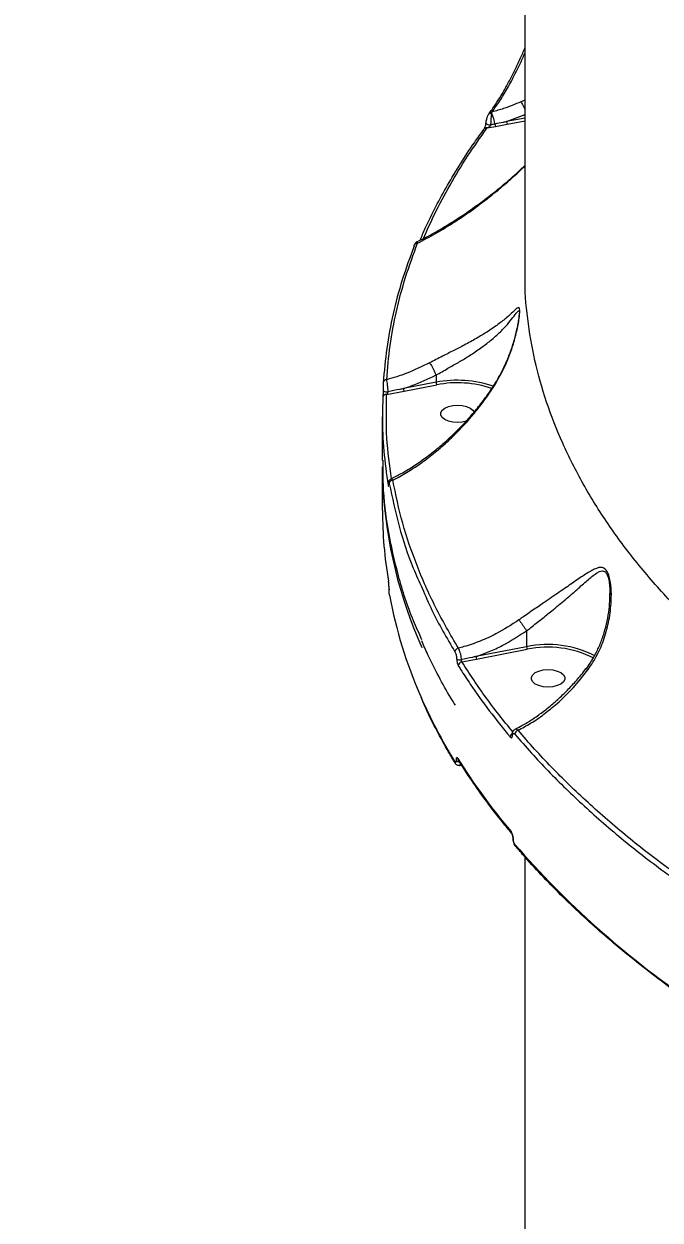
# Model space of a CAD drawing. Header units: millimetres. Extents: x -4781 to 5098, y -4410 to 4664.
# Drawn here: x -2095.6 to -1926.1, y 28 to 346.7 of the extents above; entities that cross this region are included whole.
import ezdxf

# ---------------------------------------------------------------- set-up
doc = ezdxf.new("R2010")
doc.units = ezdxf.units.MM
for name, color, linetype in [('DIKOM_ОБЪЕКТ', 7, 'Continuous'), ('DIKOM_РАЗМЕР_ЗОНА', 7, 'Continuous'), ('DIKOM_РАЗМЕР_ОБЪЕКТА', 7, 'Continuous')]:
    doc.layers.add(name, color=color, linetype=linetype)
doc.styles.add('style1', font='arial.ttf', dxfattribs={"width": 0.8})
doc.dimstyles.new('1-50', dxfattribs={"dimtxt": 300, "dimasz": 200, "dimexe": 100, "dimexo": 0, "dimgap": 100, "dimtad": 1, "dimtxsty": 'style1', "dimcen": 200, "dimclrd": 7, "dimclre": 7, "dimclrt": 7, "dimadec": 1, "dimazin": 2, "dimtfac": 1, "dimtmove": 0, "dimatfit": 2, "dimfxl": 0, "dimlwd": 25, "dimlwe": 18, "dimarcsym": 0})

# ---------------------------------------------------------------- blocks, each defined once
blk = doc.blocks.new('*D54')
at = {"layer": 'Defpoints', "color": 0, "transparency": 16777216}
for p in [(2534.93, 1098.4), (-3331.22, 763.4), (2534.93, -3200.56)]:
    blk.add_point(p, dxfattribs=at)
at = {"layer": 'DIKOM_РАЗМЕР_ОБЪЕКТА', "color": 7, "lineweight": 18, "transparency": 16777216}
for p, q in [((2534.93, 1098.4), (2534.93, -3300.56)), ((-3331.22, 763.4), (-3331.22, -3300.56))]:
    blk.add_line(p, q, dxfattribs=at)
at = {"layer": 'DIKOM_РАЗМЕР_ОБЪЕКТА', "color": 7, "lineweight": 25, "transparency": 16777216}
blk.add_line((-3131.22, -3200.56), (2334.93, -3200.56), dxfattribs=at)
at = {"layer": 'DIKOM_РАЗМЕР_ОБЪЕКТА', "color": 7, "transparency": 16777216}
for points in [[(-3131.22, -3167.23), (-3131.22, -3233.9), (-3331.22, -3200.56)], [(2334.93, -3167.23), (2334.93, -3233.9), (2534.93, -3200.56)]]:
    blk.add_solid(points, dxfattribs=at)
at = {"layer": 'DIKOM_РАЗМЕР_ОБЪЕКТА', "color": 7, "transparency": 16777216, "insert": (941.13, -2947.39), "char_height": 300, "attachment_point": 5, "style": 'style1'}
blk.add_mtext('5870', dxfattribs=at)
blk = doc.blocks.new('*D57')
at = {"layer": 'Defpoints', "color": 0, "transparency": 16777216}
for p in [(4034.06, 1180.11), (-4781.22, 856.14), (4034.06, -4310.06)]:
    blk.add_point(p, dxfattribs=at)
at = {"layer": 'DIKOM_РАЗМЕР_ЗОНА', "color": 7, "lineweight": 18, "transparency": 16777216}
for p, q in [((4034.06, 1180.11), (4034.06, -4410.06)), ((-4781.22, 856.14), (-4781.22, -4410.06))]:
    blk.add_line(p, q, dxfattribs=at)
at = {"layer": 'DIKOM_РАЗМЕР_ЗОНА', "color": 7, "lineweight": 25, "transparency": 16777216}
blk.add_line((-4581.22, -4310.06), (3834.06, -4310.06), dxfattribs=at)
at = {"layer": 'DIKOM_РАЗМЕР_ЗОНА', "color": 7, "transparency": 16777216}
for points in [[(-4581.22, -4276.72), (-4581.22, -4343.39), (-4781.22, -4310.06)], [(3834.06, -4276.72), (3834.06, -4343.39), (4034.06, -4310.06)]]:
    blk.add_solid(points, dxfattribs=at)
at = {"layer": 'DIKOM_РАЗМЕР_ЗОНА', "color": 7, "transparency": 16777216, "insert": (-1490.8, -4056.88), "char_height": 300, "attachment_point": 5, "style": 'style1'}
blk.add_mtext('8820', dxfattribs=at)

msp = doc.modelspace()

# ---------------------------------------------------------------- linework, layer by layer
at = {"layer": 'DIKOM_ОБЪЕКТ', "color": 7, "linetype": 'Continuous', "lineweight": 15}
for p, q in [((-1962.081, 280.339), (-1962.081, 578.381)), ((-1962.081, 326.388), (-1963.214, 325.909)), ((-1970.945, 322.788), (-1970.859, 323.212)), ((-1967.015, 320.632), (-1962.081, 322.502)), ((-1972.508, 320.211), (-1972.508, 320.203)), ((-1972.194, 318.946), (-1969.938, 319.373)), ((-1969.938, 319.373), (-1966.839, 319.962)), ((-1962.081, 321.585), (-1967.015, 320.632)), ((-1966.839, 319.962), (-1962.081, 320.882)), ((-1985.788, 253.157), (-1985.789, 253.161)), ((-1985.788, 253.157), (-1985.788, 251.205)), ((-1998.964, 247.972), (-1994.342, 248.847)), ((-1985.788, 251.205), (-1994.518, 249.517)), ((-1994.342, 248.847), (-1985.613, 250.535)), ((-2000.081, 230.374), (-2000.081, 242.014)), ((-2000.081, 217.087), (-2000.081, 228.659)), ((-1998.323, 195.963), (-1998.323, 196.052)), ((-1998.323, 196.052), (-1998.319, 196.005)), ((-1998.323, 195.963), (-1998.319, 195.916)), ((-1998.319, 195.916), (-1998.319, 196.005)), ((-1939.504, 194.98), (-1939.508, 194.544)), ((-1961.666, 185.027), (-1961.666, 180.743)), ((-1961.666, 180.743), (-1975.172, 178.131)), ((-1974.996, 177.462), (-1961.49, 180.073)), ((-1978.917, 176.721), (-1974.996, 177.462)), ((-1980.476, 150.483), (-1980.476, 150.436)), ((-1979.915, 150.658), (-1979.913, 150.656)), ((-1978.894, 149.091), (-1979.561, 149.035)), ((-1965.274, 129.618), (-1965.274, 129.687)), ((-1965.191, 129.412), (-1965.191, 129.481)), ((-1962.081, -137.394), (-1962.081, 124.714))]:
    msp.add_line(p, q, dxfattribs=at)
at = {"layer": 'DIKOM_ОБЪЕКТ', "color": 7, "linetype": 'Continuous', "lineweight": 15, "flags": 128}
for points in [[(-1971.572, 322.941), (-1971.567, 322.947), (-1971.518, 323.004)], [(-1972.508, 320.203), (-1972.487, 320.118), (-1972.389, 320.015), (-1972.22, 319.922), (-1971.994, 319.848), (-1971.728, 319.797), (-1971.446, 319.775), (-1971.168, 319.783)], [(-1991.634, 287.479), (-1991.619, 287.636), (-1991.591, 287.732)], [(-1999.924, 249.054), (-1999.901, 248.963), (-1999.82, 248.876), (-1999.687, 248.799), (-1999.509, 248.736), (-1999.297, 248.69), (-1999.062, 248.666), (-1998.82, 248.664), (-1998.583, 248.684)], [(-1977.742, 240.823), (-1978.813, 240.578), (-1980.081, 240.485), (-1981.349, 240.578), (-1982.514, 240.853), (-1983.482, 241.285), (-1984.174, 241.84), (-1984.535, 242.472), (-1984.535, 243.132), (-1984.174, 243.765), (-1983.482, 244.32), (-1982.514, 244.752), (-1981.349, 245.026), (-1980.081, 245.12)], [(-1980.081, 245.12), (-1978.813, 245.026), (-1977.648, 244.752), (-1976.68, 244.32), (-1975.988, 243.765), (-1975.65, 243.206)], [(-2000.081, 228.659), (-2000.081, 228.401), (-2000.011, 224.702)], [(-1955.958, 174.659), (-1954.69, 174.565), (-1953.525, 174.291), (-1952.557, 173.859), (-1951.865, 173.304), (-1951.504, 172.671), (-1951.504, 172.011), (-1951.865, 171.378), (-1952.557, 170.823), (-1953.525, 170.391), (-1954.69, 170.117), (-1955.958, 170.023), (-1957.226, 170.117), (-1958.391, 170.391), (-1959.359, 170.823), (-1960.051, 171.378), (-1960.412, 172.011), (-1960.412, 172.671), (-1960.051, 173.304), (-1959.359, 173.859), (-1958.391, 174.291), (-1957.226, 174.565), (-1955.958, 174.659)]]:
    msp.add_lwpolyline(points, dxfattribs=at)
at = {"layer": 'DIKOM_ОБЪЕКТ', "color": 7, "linetype": 'Continuous', "lineweight": 15}
for centre, radius, start, end in [((-1971.223, 322.086), 0.755, 68.40427, 143.65746), ((-1970.977, 322.438), 0.782, 81.35253, 133.70258), ((-1978.17, 319.104), 8.11, 6.2997, 27.01804), ((-1972.392, 318.187), 0.784, 75.4275, 139.78776), ((-1968.797, 320.022), 1.313, 181.22019, 209.61003), ((-1965.703, 320.618), 1.312, 179.38562, 210.00714), ((-1990.807, 287.391), 0.854, 85.25693, 156.50107), ((-1998.973, 250.978), 0.906, 88.62938, 175.87976), ((-1980.132, 221.853), 29.892, 71.26467, 100.90826), ((-1993.206, 249.503), 1.312, 179.38562, 210.00714), ((-1984.479, 251.19), 1.309, 179.35936, 210.0334), ((-1980.086, 222.673), 28.404, 71.17122, 101.22075), ((-1999.043, 247.052), 0.924, 85.07852, 175.35009), ((-1880.882, 229.603), 119.238, 183.08005, 204.301), ((-1997.795, 223.804), 0.797, 148.77769, 179.36722), ((-1997.298, 224.137), 0.978, 92.81727, 175.35637), ((-1887.648, 217.124), 112.433, 180.01881, 189.66685), ((-1877.047, 217.112), 123.256, 190.57634, 203.73268), ((-1979.662, 179.298), 1.102, 100.57819, 175.43829), ((-1955.955, 154.021), 27.326, 62.91768, 102.06304), ((-1960.352, 180.73), 1.313, 179.44655, 210.00441), ((-1955.982, 153.926), 26.721, 63.17498, 101.89499), ((-1979.441, 178.891), 1.607, 236.98937, 285.0708), ((-1978.761, 175.621), 1.112, 98.07495, 175.37623), ((-1973.86, 178.118), 1.311, 179.40589, 210.0069), ((-1858.519, 224.972), 143.381, 203.62785, 211.49389), ((-1964.901, 156.631), 1.158, 118.74063, 175.77704), ((-1965.079, 157.346), 0.435, 176.92408, 215.35978), ((-1963.652, 157.385), 1.168, 104.98334, 175.85474), ((-1980.084, 150.062), 0.695, 179.45787, 211.22882), ((-1979.654, 151.235), 1.114, 222.44008, 274.41428), ((-1979.645, 151.202), 1.13, 222.64859, 275.40527), ((-1833.304, 242.849), 173.078, 212.03928, 220.03669), ((-1979.324, 151.025), 0.696, 179.48979, 211.6116), ((-1965.19, 131.484), 0.629, 177.46252, 221.47864), ((-1964.963, 129.693), 0.311, 180.96553, 222.81968), ((-1964.96, 129.625), 0.315, 181.81441, 222.62078), ((-1779.629, 288.949), 245.27, 220.98453, 235.54502), ((-1964.109, 128.074), 0.672, 178.9102, 219.65886)]:
    msp.add_arc(centre, radius, start, end, dxfattribs=at)
for points, knots in [([(-1971.532, 323.015), (-1971.243, 323.4), (-1970.484, 324.413), (-1969.218, 326.345), (-1967.75, 328.771), (-1966.272, 331.441), (-1964.803, 334.323), (-1963.398, 337.285), (-1962.505, 339.366), (-1962.081, 340.354)], [0, 0, 0, 0, 0.09335423, 0.24587268, 0.39950534, 0.55367236, 0.70773436, 0.86117759, 1, 1, 1, 1]), ([(-1970.859, 323.212), (-1970.186, 324.158), (-1968.838, 326.053), (-1966.765, 329.504), (-1964.7, 333.376), (-1963.124, 336.589), (-1962.276, 338.59), (-1962.081, 339.051)], [0, 0, 0, 0, 0.2323773, 0.4654826, 0.6978657, 0.9303599, 1, 1, 1, 1]), ([(-1963.214, 325.909), (-1964.733, 325.277), (-1967.255, 324.228), (-1969.834, 323.501), (-1970.859, 323.212)], [0, 0, 0, 0, 0.6025786, 1, 1, 1, 1]), ([(-1963.214, 325.909), (-1963.2, 325.89), (-1963.117, 325.782), (-1962.918, 325.483), (-1962.597, 324.906), (-1962.289, 324.279), (-1962.133, 323.896), (-1962.081, 323.77)], [0, 0, 0, 0, 0.046894, 0.2628872, 0.5588861, 0.8548005, 1, 1, 1, 1]), ([(-1972.375, 321.048), (-1972.336, 321.214), (-1972.234, 321.647), (-1972.039, 322.148), (-1971.877, 322.434), (-1971.824, 322.528)], [0, 0, 0, 0, 0.29474824, 0.76895669, 1, 1, 1, 1]), ([(-1971.817, 322.514), (-1971.743, 322.659), (-1971.647, 322.849), (-1971.527, 322.999), (-1971.499, 323.034)], [0, 0, 0, 0, 0.76697501, 1, 1, 1, 1]), ([(-1971.168, 319.783), (-1971.167, 319.952), (-1971.166, 320.361), (-1971.132, 321.114), (-1971.062, 322.015), (-1970.986, 322.517), (-1970.945, 322.788)], [0, 0, 0, 0, 0.1616142, 0.3912957, 0.6723591, 1, 1, 1, 1]), ([(-1990.051, 289.058), (-1989.6, 290.123), (-1988.327, 293.13), (-1985.893, 298.034), (-1982.785, 303.761), (-1979.352, 309.424), (-1976.093, 314.397), (-1973.851, 317.458), (-1972.963, 318.671)], [0, 0, 0, 0, 0.10557769, 0.29842062, 0.49073216, 0.68234133, 0.87410495, 1, 1, 1, 1]), ([(-1989.147, 289.504), (-1988.181, 291.697), (-1986.072, 296.48), (-1982.135, 303.78), (-1977.522, 311.418), (-1973.97, 316.436), (-1972.194, 318.946)], [0, 0, 0, 0, 0.2194593, 0.478687, 0.7393446, 1, 1, 1, 1]), ([(-1972.995, 318.691), (-1972.988, 318.7), (-1972.958, 318.737), (-1972.839, 318.947), (-1972.701, 319.279), (-1972.588, 319.665), (-1972.532, 319.961), (-1972.51, 320.138), (-1972.509, 320.198), (-1972.509, 320.203)], [0, 0, 0, 0, 0.0733221, 0.2839677, 0.5543573, 0.7486828, 0.887285, 0.9914361, 1, 1, 1, 1]), ([(-1972.499, 320.21), (-1972.485, 320.426), (-1972.468, 320.709), (-1972.393, 320.982), (-1972.375, 321.048)], [0, 0, 0, 0, 0.7601434, 1, 1, 1, 1]), ([(-1972.194, 318.946), (-1972.062, 319.011), (-1971.819, 319.131), (-1971.511, 319.349), (-1971.313, 319.536), (-1971.221, 319.662), (-1971.184, 319.732), (-1971.173, 319.767), (-1971.168, 319.783)], [0, 0, 0, 0, 0.3534399, 0.6499737, 0.841991, 0.9247495, 0.9643697, 1, 1, 1, 1]), ([(-1970.109, 319.994), (-1970.422, 319.931), (-1970.775, 319.861), (-1971.128, 319.791), (-1971.168, 319.783)], [0, 0, 0, 0, 0.8862607, 1, 1, 1, 1]), ([(-1967.015, 320.632), (-1967.327, 320.565), (-1968.357, 320.347), (-1969.39, 320.139), (-1970.109, 319.994)], [0, 0, 0, 0, 0.303004, 1, 1, 1, 1]), ([(-1990.804, 288.687), (-1990.203, 288.979), (-1988.176, 289.962), (-1984.711, 291.919), (-1980.398, 294.555), (-1976.048, 297.494), (-1971.858, 300.568), (-1967.802, 303.824), (-1964.583, 306.587), (-1962.692, 308.416), (-1962.081, 309.007)], [0, 0, 0, 0, 0.06082438, 0.20482709, 0.35160338, 0.5011164, 0.65320084, 0.78858232, 0.93172527, 1, 1, 1, 1]), ([(-1990.737, 288.243), (-1989.078, 289.119), (-1985.759, 290.872), (-1980.796, 293.932), (-1975.857, 297.296), (-1970.324, 301.5), (-1965.714, 305.376), (-1962.824, 308.175), (-1962.081, 308.894)], [0, 0, 0, 0, 0.1683478, 0.3367005, 0.507568, 0.6784264, 0.9172959, 1, 1, 1, 1]), ([(-1991.634, 287.479), (-1992.745, 284.483), (-1994.966, 278.491), (-1997.352, 269.4), (-1999.1, 260.249), (-1999.617, 254.111), (-1999.876, 251.043)], [0, 0, 0, 0, 0.2491001, 0.4981996, 0.7491011, 1, 1, 1, 1]), ([(-1998.951, 251.883), (-1998.696, 254.923), (-1998.186, 261.004), (-1996.457, 270.114), (-1994.08, 279.208), (-1991.851, 285.231), (-1990.737, 288.243)], [0, 0, 0, 0, 0.2491012, 0.4982006, 0.7490975, 1, 1, 1, 1]), ([(-1991.579, 287.728), (-1991.555, 287.8), (-1991.48, 288.022), (-1991.327, 288.273), (-1991.101, 288.574), (-1990.886, 288.678), (-1990.812, 288.713)], [0, 0, 0, 0, 0.1818351, 0.5643549, 0.8512642, 1, 1, 1, 1]), ([(-1990.737, 288.243), (-1990.747, 288.327), (-1990.78, 288.602), (-1990.811, 288.798), (-1990.821, 288.72), (-1990.821, 288.716)], [0, 0, 0, 0, 0.2973656, 0.9657474, 1, 1, 1, 1]), ([(-1641.636, 84.127), (-1648.659, 84.784), (-1662.727, 86.099), (-1683.534, 88.858), (-1704.064, 92.172), (-1724.201, 96.084), (-1743.856, 100.561), (-1762.964, 105.598), (-1781.479, 111.198), (-1799.385, 117.339), (-1816.629, 124), (-1833.135, 131.146), (-1848.822, 138.748), (-1863.64, 146.786), (-1877.544, 155.258), (-1890.53, 164.139), (-1902.562, 173.399), (-1913.587, 182.993), (-1923.552, 192.878), (-1932.421, 203.032), (-1940.156, 213.445), (-1946.764, 224.093), (-1952.235, 234.938), (-1956.533, 245.929), (-1959.682, 257.018), (-1961.501, 268.178), (-1962.241, 275.98), (-1962.035, 280.055), (-1962.018, 280.39)], [0, 0, 0, 0, 0.0397188, 0.0795629, 0.1194709, 0.1593792, 0.1992233, 0.2389422, 0.2786624, 0.3185074, 0.3584166, 0.3983257, 0.4381713, 0.4778916, 0.5176401, 0.5575131, 0.5974499, 0.6373872, 0.6772603, 0.7170089, 0.7568217, 0.796759, 0.8367603, 0.8767619, 0.9167, 0.956513, 0.9964242, 1, 1, 1, 1]), ([(-1969.92, 250.865), (-1968.98, 252.544), (-1967.078, 255.942), (-1965.327, 260.821), (-1964.337, 264.546), (-1963.845, 266.993), (-1963.586, 268.689), (-1963.467, 270.07), (-1963.525, 270.944), (-1963.776, 271.166), (-1964.323, 270.891), (-1965.3, 269.957), (-1966.965, 268.435), (-1969.218, 266.629), (-1971.949, 264.753), (-1975.003, 262.908), (-1977.999, 261.263), (-1981.082, 259.669), (-1984.226, 258.095), (-1986.4, 256.977), (-1987.549, 256.386)], [0, 0, 0, 0, 0.0863509, 0.17467554, 0.23361913, 0.26351505, 0.29411662, 0.32120185, 0.3485623, 0.38266701, 0.41542511, 0.48442899, 0.55501319, 0.63336441, 0.7133049, 0.77607337, 0.84040695, 0.89053579, 0.94212956, 1, 1, 1, 1]), ([(-1985.789, 253.161), (-1985.789, 253.161), (-1984.713, 253.699), (-1982.716, 254.893), (-1979.824, 256.51), (-1976.99, 258.229), (-1974.222, 260.067), (-1971.413, 262.169), (-1968.884, 264.394), (-1966.814, 266.553), (-1965.269, 268.508), (-1964.361, 269.747), (-1963.852, 270.287), (-1963.618, 270.308), (-1963.594, 269.81), (-1963.584, 269.62)], [0, 0, 0, 0, 0.0000248, 0.0837965, 0.1591962, 0.234675, 0.3306579, 0.4267655, 0.5470381, 0.6674048, 0.7721272, 0.8765541, 0.9237878, 0.971007, 1, 1, 1, 1]), ([(-1970.053, 250.943), (-1969.635, 251.619), (-1968.641, 253.228), (-1967.314, 255.958), (-1966.078, 258.978), (-1965.134, 261.818), (-1964.483, 264.213), (-1964.068, 266.072), (-1963.811, 267.479), (-1963.663, 268.52), (-1963.592, 269.199), (-1963.581, 269.572), (-1963.581, 269.618), (-1963.581, 269.621)], [0, 0, 0, 0, 0.1119249, 0.2660737, 0.427457, 0.5737462, 0.6914193, 0.7848182, 0.8545104, 0.912037, 0.9596403, 0.9978661, 1, 1, 1, 1]), ([(-1987.549, 256.386), (-1989.56, 255.4), (-1993.286, 253.572), (-1997.165, 252.415), (-1998.951, 251.883)], [0, 0, 0, 0, 0.53949785, 1, 1, 1, 1]), ([(-1987.549, 256.386), (-1987.535, 256.368), (-1987.443, 256.253), (-1987.226, 255.938), (-1986.861, 255.335), (-1986.463, 254.602), (-1986.081, 253.833), (-1985.886, 253.385), (-1985.789, 253.161)], [0, 0, 0, 0, 0.0318878, 0.2096738, 0.407251, 0.6048099, 0.8024571, 1, 1, 1, 1]), ([(-1998.583, 248.684), (-1998.598, 248.966), (-1998.629, 249.549), (-1998.721, 250.478), (-1998.833, 251.325), (-1998.912, 251.697), (-1998.951, 251.883)], [0, 0, 0, 0, 0.2379788, 0.4906232, 0.7463033, 1, 1, 1, 1]), ([(-1994.518, 249.517), (-1993.754, 249.774), (-1990.789, 250.77), (-1987.919, 252.14), (-1985.788, 253.157)], [0, 0, 0, 0, 0.2578029, 1, 1, 1, 1]), ([(-1999.924, 249.054), (-1999.925, 248.886), (-1999.927, 248.537), (-1999.937, 247.981), (-1999.95, 247.472), (-1999.959, 247.242), (-1999.964, 247.127)], [0, 0, 0, 0, 0.23384081, 0.48252502, 0.74132066, 1, 1, 1, 1]), ([(-1999.876, 251.043), (-1999.882, 250.924), (-1999.894, 250.686), (-1999.909, 250.16), (-1999.92, 249.587), (-1999.922, 249.227), (-1999.924, 249.054)], [0, 0, 0, 0, 0.2584136, 0.5168439, 0.7677923, 1, 1, 1, 1]), ([(-1998.964, 247.972), (-1998.919, 248.018), (-1998.831, 248.108), (-1998.712, 248.293), (-1998.631, 248.475), (-1998.593, 248.609), (-1998.586, 248.667), (-1998.583, 248.684)], [0, 0, 0, 0, 0.29143471, 0.5673442, 0.80345563, 0.94395509, 1, 1, 1, 1]), ([(-1994.518, 249.517), (-1994.83, 249.45), (-1996.183, 249.161), (-1997.54, 248.891), (-1998.583, 248.684)], [0, 0, 0, 0, 0.2307454, 1, 1, 1, 1]), ([(-1997.829, 225.448), (-1996.911, 225.917), (-1994.905, 226.942), (-1991.828, 228.832), (-1988.614, 231.046), (-1985.45, 233.505), (-1982.383, 236.17), (-1979.454, 239.01), (-1976.702, 241.979), (-1974.156, 245.053), (-1971.924, 248.03), (-1970.635, 250.036), (-1970.052, 250.943)], [0, 0, 0, 0, 0.0894472, 0.1955063, 0.3020052, 0.4088153, 0.5157492, 0.6204308, 0.7230306, 0.8229886, 0.9200318, 1, 1, 1, 1]), ([(-1997.346, 225.114), (-1996.873, 225.361), (-1995.186, 226.244), (-1992.3, 227.969), (-1988.694, 230.448), (-1985.131, 233.258), (-1980.893, 237.058), (-1977.037, 241.139), (-1973.631, 245.392), (-1971.537, 248.314), (-1970.354, 250.179), (-1969.92, 250.865)], [0, 0, 0, 0, 0.0465638, 0.166035, 0.2855026, 0.4082698, 0.531016, 0.732779, 0.8363437, 0.939886, 1, 1, 1, 1]), ([(-1969.92, 250.865), (-1969.934, 250.873), (-1970.015, 250.923), (-1970.027, 250.928), (-1970.036, 250.932)], [0, 0, 0, 0, 0.1727577, 1, 1, 1, 1]), ([(-1999.964, 247.127), (-1999.979, 246.784), (-2000.052, 245.068), (-2000.131, 240.322), (-1999.865, 232.886), (-1999.017, 226.839), (-1998.592, 223.813)], [0, 0, 0, 0, 0.044138, 0.2207144, 0.6100128, 1, 1, 1, 1]), ([(-1997.686, 225.524), (-1998.177, 229.12), (-1999.199, 236.593), (-1999.044, 244.085), (-1998.964, 247.972)], [0, 0, 0, 0, 0.4811612, 1, 1, 1, 1]), ([(-1989.563, 182.629), (-1990.337, 184.306), (-1992.927, 189.916), (-1995.99, 199.623), (-1998.674, 211.705), (-1999.978, 222.009), (-1999.904, 228.268), (-1999.878, 230.464)], [0, 0, 0, 0, 0.1071708, 0.3585926, 0.6108079, 0.8634246, 1, 1, 1, 1]), ([(-1998.592, 223.813), (-1998.579, 223.744), (-1998.55, 223.584), (-1998.508, 223.484), (-1998.471, 223.526), (-1998.443, 223.693), (-1998.436, 223.91), (-1998.433, 224.019)], [0, 0, 0, 0, 0.182533, 0.4237641, 0.6274305, 0.8133861, 1, 1, 1, 1]), ([(-1998.451, 223.809), (-1998.45, 223.813), (-1998.448, 223.824), (-1998.441, 223.921), (-1998.436, 224.044), (-1998.436, 224.15), (-1998.436, 224.173)], [0, 0, 0, 0, 0.2067671, 0.506319, 0.8915975, 1, 1, 1, 1]), ([(-1998.436, 224.079), (-1998.436, 224.083), (-1998.436, 224.261), (-1998.42, 224.485), (-1998.382, 224.753), (-1998.276, 225.031), (-1998.103, 225.261), (-1997.938, 225.414), (-1997.827, 225.448), (-1997.824, 225.449)], [0, 0, 0, 0, 0.0072289, 0.3099219, 0.5382604, 0.6698579, 0.8211841, 0.9951072, 1, 1, 1, 1]), ([(-1998.433, 224.019), (-1998.429, 224.124), (-1998.422, 224.334), (-1998.396, 224.496), (-1998.36, 224.532), (-1998.317, 224.434), (-1998.287, 224.282), (-1998.273, 224.216)], [0, 0, 0, 0, 0.1889694, 0.3774513, 0.5792239, 0.8165025, 1, 1, 1, 1]), ([(-1998.273, 224.216), (-1997.467, 220.442), (-1995.855, 212.895), (-1992.821, 203.594), (-1990.313, 198.119), (-1989.498, 196.339)], [0, 0, 0, 0, 0.40293685, 0.8058732, 1, 1, 1, 1]), ([(-1997.346, 225.114), (-1997.41, 225.202), (-1997.557, 225.406), (-1997.723, 225.512), (-1997.8, 225.444), (-1997.818, 225.429)], [0, 0, 0, 0, 0.3685553, 0.8539105, 1, 1, 1, 1]), ([(-1979.864, 180.382), (-1981.963, 184.012), (-1986.161, 191.274), (-1991.036, 202.408), (-1994.938, 213.685), (-1996.544, 221.304), (-1997.346, 225.114)], [0, 0, 0, 0, 0.2485967, 0.4971946, 0.7485962, 1, 1, 1, 1]), ([(-1945.294, 174.667), (-1944.434, 175.963), (-1942.691, 178.59), (-1940.884, 183.073), (-1939.626, 187.874), (-1939.075, 192.447), (-1939.087, 195.943), (-1939.356, 198.273), (-1939.752, 199.966), (-1940.466, 201.392), (-1941.419, 201.922), (-1942.396, 201.872), (-1943.821, 201.405), (-1945.942, 200.133), (-1948.977, 198.059), (-1952.457, 195.637), (-1955.977, 193.227), (-1959.395, 190.903), (-1961.873, 189.207), (-1963.318, 188.189), (-1963.711, 187.912)], [0, 0, 0, 0, 0.070405, 0.1427024, 0.2195573, 0.2979681, 0.3555964, 0.384868, 0.4149644, 0.4491236, 0.4886805, 0.517263, 0.5465214, 0.6240215, 0.7036998, 0.7828136, 0.8640052, 0.92047, 0.978412, 1, 1, 1, 1]), ([(-1961.667, 185.033), (-1961.667, 185.033), (-1961.286, 185.287), (-1959.999, 186.396), (-1957.685, 188.126), (-1954.578, 190.625), (-1951.359, 193.293), (-1948.215, 196.011), (-1945.481, 198.506), (-1943.572, 200.061), (-1942.28, 200.803), (-1941.5, 201.008), (-1940.924, 200.836), (-1940.435, 200.351), (-1940.166, 199.841), (-1939.857, 198.907), (-1939.632, 197.756), (-1939.472, 196.292), (-1939.495, 195.342), (-1939.504, 194.98)], [0, 0, 0, 0, 0.000041, 0.0327559, 0.1209381, 0.2092363, 0.3339596, 0.4588426, 0.5798246, 0.7004831, 0.7429814, 0.7853231, 0.8276215, 0.8405604, 0.8786372, 0.8876884, 0.9304876, 0.9735768, 1, 1, 1, 1]), ([(-1998.319, 196.005), (-1998.319, 196.067), (-1998.32, 196.281), (-1998.335, 196.705), (-1998.37, 197.252), (-1998.421, 197.816), (-1998.462, 198.093), (-1998.485, 198.245)], [0, 0, 0, 0, 0.0797728, 0.2757052, 0.4707814, 0.7106086, 1, 1, 1, 1]), ([(-1998.209, 194.489), (-1998.225, 194.59), (-1998.253, 194.769), (-1998.286, 195.131), (-1998.308, 195.473), (-1998.317, 195.739), (-1998.318, 195.875), (-1998.319, 195.916)], [0, 0, 0, 0, 0.30253642, 0.53459944, 0.72544262, 0.91698788, 1, 1, 1, 1]), ([(-1989.498, 196.339), (-1988.664, 194.375), (-1986.235, 188.66), (-1982.93, 183.061), (-1980.76, 179.386)], [0, 0, 0, 0, 0.3436616, 1, 1, 1, 1]), ([(-1945.853, 174.898), (-1945.487, 175.382), (-1944.543, 176.629), (-1943.272, 178.852), (-1942.004, 181.551), (-1940.976, 184.476), (-1940.168, 187.575), (-1939.67, 190.627), (-1939.46, 193.122), (-1939.469, 194.504), (-1939.472, 194.98)], [0, 0, 0, 0, 0.0834921, 0.2151853, 0.3533976, 0.4968813, 0.6455613, 0.7987744, 0.9307742, 1, 1, 1, 1]), ([(-1963.711, 187.912), (-1965.72, 186.599), (-1969.027, 184.436), (-1974.016, 182.207), (-1977.396, 181.03), (-1979.362, 180.513), (-1979.864, 180.382)], [0, 0, 0, 0, 0.3957843, 0.6516312, 0.9109963, 1, 1, 1, 1]), ([(-1975.172, 178.131), (-1973.992, 178.557), (-1971.624, 179.411), (-1967.018, 181.546), (-1963.8, 183.639), (-1961.666, 185.027)], [0, 0, 0, 0, 0.25041235, 0.50287415, 1, 1, 1, 1]), ([(-1963.711, 187.912), (-1963.695, 187.89), (-1963.625, 187.793), (-1963.427, 187.519), (-1963.064, 187.009), (-1962.58, 186.329), (-1962.085, 185.628), (-1961.807, 185.231), (-1961.667, 185.033)], [0, 0, 0, 0, 0.0352085, 0.1540644, 0.3655944, 0.5770173, 0.7885666, 1, 1, 1, 1]), ([(-1961.666, 185.027), (-1961.666, 185.028), (-1961.666, 185.031), (-1961.667, 185.032), (-1961.667, 185.033)], [0, 0, 0, 0, 0.6657644, 1, 1, 1, 1]), ([(-1980.653, 165.16), (-1981.071, 165.83), (-1982.666, 168.384), (-1985.119, 172.876), (-1987.706, 177.929), (-1989.087, 181.096), (-1989.624, 182.327)], [0, 0, 0, 0, 0.1187604, 0.4526824, 0.7872646, 1, 1, 1, 1]), ([(-1980.76, 179.386), (-1980.71, 179.288), (-1980.608, 179.093), (-1980.473, 178.648), (-1980.371, 178.151), (-1980.328, 177.772), (-1980.318, 177.579), (-1980.316, 177.543)], [0, 0, 0, 0, 0.2364164, 0.4725392, 0.7092281, 0.9458941, 1, 1, 1, 1]), ([(-1979.023, 177.339), (-1979.028, 177.399), (-1979.053, 177.718), (-1979.144, 178.344), (-1979.34, 179.165), (-1979.591, 179.899), (-1979.773, 180.221), (-1979.864, 180.382)], [0, 0, 0, 0, 0.0542384, 0.2911504, 0.5276037, 0.763714, 1, 1, 1, 1]), ([(-1980.316, 177.543), (-1980.315, 177.508), (-1980.305, 177.317), (-1980.262, 176.94), (-1980.16, 176.446), (-1980.024, 176.002), (-1979.92, 175.808), (-1979.869, 175.71)], [0, 0, 0, 0, 0.0536292, 0.2897513, 0.5263424, 0.7631314, 1, 1, 1, 1]), ([(-1979.869, 175.71), (-1979.663, 175.384), (-1978.637, 173.75), (-1975.997, 169.736), (-1971.716, 163.704), (-1967.943, 159.047), (-1966.056, 156.717)], [0, 0, 0, 0, 0.0507714, 0.2538482, 0.6266997, 1, 1, 1, 1]), ([(-1975.172, 178.131), (-1975.484, 178.065), (-1976.766, 177.79), (-1978.051, 177.534), (-1979.023, 177.339)], [0, 0, 0, 0, 0.2435426, 1, 1, 1, 1]), ([(-1978.917, 176.721), (-1978.93, 176.754), (-1978.955, 176.821), (-1978.988, 176.971), (-1979.012, 177.137), (-1979.021, 177.263), (-1979.023, 177.327), (-1979.023, 177.339)], [0, 0, 0, 0, 0.2371503, 0.4743958, 0.7111062, 0.9464526, 1, 1, 1, 1]), ([(-1965.353, 158.049), (-1967.787, 161.07), (-1972.736, 167.212), (-1976.835, 173.518), (-1978.917, 176.721)], [0, 0, 0, 0, 0.4919482, 1, 1, 1, 1]), ([(-1964.747, 158.811), (-1964.145, 159.112), (-1962.616, 159.875), (-1960.165, 161.392), (-1957.415, 163.318), (-1954.706, 165.493), (-1952.069, 167.884), (-1949.541, 170.476), (-1947.462, 172.824), (-1946.292, 174.362), (-1945.868, 174.92)], [0, 0, 0, 0, 0.08894851, 0.22580996, 0.36401472, 0.50319192, 0.64285349, 0.78232976, 0.92102483, 1, 1, 1, 1]), ([(-1963.955, 158.513), (-1962.832, 159.112), (-1960.502, 160.355), (-1957.014, 162.748), (-1953.203, 165.852), (-1949.185, 169.757), (-1946.6, 173.018), (-1945.294, 174.667)], [0, 0, 0, 0, 0.1665483, 0.34555, 0.5267608, 0.7607843, 1, 1, 1, 1]), ([(-1945.294, 174.667), (-1945.319, 174.682), (-1945.48, 174.772), (-1945.703, 174.879), (-1945.753, 174.857), (-1945.776, 174.847)], [0, 0, 0, 0, 0.0954317, 0.5959314, 1, 1, 1, 1]), ([(-1980.678, 149.702), (-1981.279, 150.702), (-1983.018, 153.597), (-1985.653, 158.426), (-1988.087, 163.269), (-1989.35, 166.216), (-1989.782, 167.223)], [0, 0, 0, 0, 0.17306001, 0.50130385, 0.8294855, 1, 1, 1, 1]), ([(-1966.056, 156.717), (-1966.032, 156.69), (-1965.939, 156.585), (-1965.782, 156.495), (-1965.611, 156.541), (-1965.484, 156.736), (-1965.45, 156.975), (-1965.434, 157.095)], [0, 0, 0, 0, 0.0826277, 0.3217714, 0.5513282, 0.775596, 1, 1, 1, 1]), ([(-1965.524, 157.293), (-1965.524, 157.292), (-1965.524, 157.291), (-1965.516, 157.324), (-1965.514, 157.367), (-1965.514, 157.377)], [0, 0, 0, 0, 0.32376096, 0.85144143, 1, 1, 1, 1]), ([(-1965.509, 157.369), (-1965.508, 157.4), (-1965.498, 157.662), (-1965.39, 158.043), (-1965.122, 158.5), (-1964.854, 158.657), (-1964.737, 158.725)], [0, 0, 0, 0, 0.0555283, 0.4641697, 0.7656909, 1, 1, 1, 1]), ([(-1965.434, 157.095), (-1965.417, 157.213), (-1965.384, 157.449), (-1965.258, 157.642), (-1965.09, 157.686), (-1964.934, 157.597), (-1964.842, 157.495), (-1964.818, 157.469)], [0, 0, 0, 0, 0.2256041, 0.4513358, 0.6801443, 0.9175868, 1, 1, 1, 1]), ([(-1964.818, 157.469), (-1963.363, 155.793), (-1959.109, 150.89), (-1951.365, 142.925), (-1941.251, 133.65), (-1930.273, 124.593), (-1922.213, 118.786), (-1918.184, 115.883)], [0, 0, 0, 0, 0.1144531, 0.3347657, 0.5550742, 0.7775382, 1, 1, 1, 1]), ([(-1963.955, 158.513), (-1964.002, 158.552), (-1964.189, 158.705), (-1964.463, 158.831), (-1964.638, 158.752), (-1964.706, 158.722)], [0, 0, 0, 0, 0.1743086, 0.6788624, 1, 1, 1, 1]), ([(-1917.421, 117.02), (-1921.403, 119.889), (-1929.369, 125.626), (-1940.301, 134.628), (-1950.439, 143.91), (-1958.231, 151.918), (-1962.503, 156.841), (-1963.955, 158.513)], [0, 0, 0, 0, 0.2203106, 0.4406202, 0.6630836, 0.8855441, 1, 1, 1, 1]), ([(-1980.476, 150.436), (-1980.478, 150.375), (-1980.481, 150.22), (-1980.518, 150.038), (-1980.586, 149.931), (-1980.677, 149.931), (-1980.745, 150.023), (-1980.779, 150.069)], [0, 0, 0, 0, 0.14233952, 0.35701739, 0.57156292, 0.78570908, 1, 1, 1, 1]), ([(-1980.019, 151.031), (-1980.071, 151.1), (-1980.174, 151.237), (-1980.311, 151.236), (-1980.414, 151.077), (-1980.468, 150.804), (-1980.474, 150.574), (-1980.476, 150.483)], [0, 0, 0, 0, 0.21505052, 0.4299626, 0.64473848, 0.85923781, 1, 1, 1, 1]), ([(-1965.667, 131.074), (-1966.461, 132.036), (-1968.764, 134.822), (-1972.349, 139.484), (-1976.329, 145.049), (-1978.725, 148.797), (-1979.916, 150.66)], [0, 0, 0, 0, 0.1498858, 0.4344476, 0.718975, 1, 1, 1, 1]), ([(-1979.557, 149.119), (-1979.651, 149.108), (-1979.862, 149.081), (-1980.169, 149.196), (-1980.432, 149.382), (-1980.592, 149.557), (-1980.655, 149.673), (-1980.672, 149.706)], [0, 0, 0, 0, 0.19895199, 0.4514655, 0.68033786, 0.91041379, 1, 1, 1, 1]), ([(-1979.568, 149.126), (-1979.54, 149.121), (-1979.444, 149.104), (-1979.326, 149.277), (-1979.273, 149.53), (-1979.25, 149.638)], [0, 0, 0, 0, 0.1965055, 0.6594655, 1, 1, 1, 1]), ([(-1965.191, 129.481), (-1965.193, 129.558), (-1965.199, 129.785), (-1965.264, 130.22), (-1965.406, 130.736), (-1965.599, 131.205), (-1965.745, 131.41), (-1965.818, 131.512)], [0, 0, 0, 0, 0.1083268, 0.3203321, 0.5429439, 0.7714715, 1, 1, 1, 1]), ([(-1965.275, 129.687), (-1965.275, 129.69), (-1965.271, 129.743), (-1965.284, 129.908), (-1965.323, 130.177), (-1965.4, 130.491), (-1965.501, 130.775), (-1965.593, 130.966), (-1965.656, 131.061), (-1965.66, 131.066), (-1965.662, 131.067)], [0, 0, 0, 0, 0.00697255, 0.13908235, 0.29028222, 0.46450562, 0.65102947, 0.80995711, 0.93821237, 1, 1, 1, 1]), ([(-1964.615, 127.654), (-1964.651, 127.691), (-1964.823, 127.866), (-1965.015, 128.278), (-1965.207, 128.902), (-1965.292, 129.373), (-1965.271, 129.596), (-1965.269, 129.616)], [0, 0, 0, 0, 0.078649, 0.3778079, 0.6639311, 0.9705248, 1, 1, 1, 1]), ([(-1964.78, 128.087), (-1964.829, 128.154), (-1964.925, 128.287), (-1965.053, 128.593), (-1965.144, 128.929), (-1965.187, 129.212), (-1965.19, 129.361), (-1965.191, 129.412)], [0, 0, 0, 0, 0.2289554, 0.4578686, 0.6787116, 0.8883692, 1, 1, 1, 1]), ([(-1918.161, 86.192), (-1919.353, 87.035), (-1922.812, 89.479), (-1928.342, 93.597), (-1934.659, 98.575), (-1940.706, 103.642), (-1946.483, 108.794), (-1951.984, 114.026), (-1957.202, 119.335), (-1961.387, 123.884), (-1963.787, 126.672), (-1964.626, 127.646)], [0, 0, 0, 0, 0.0652735, 0.189296, 0.3133227, 0.4373482, 0.5613713, 0.685388, 0.8093937, 0.9333916, 1, 1, 1, 1])]:
    msp.add_open_spline(points, degree=3, knots=knots, dxfattribs=at)

# ---------------------------------------------------------------- dimensions: what is measured, and where the dimension line sits
at = {"layer": 'DIKOM_РАЗМЕР_ЗОНА'}
dim = msp.add_linear_dim(base=(4034.06, -4310.056), p1=(-4781.222, 856.139), p2=(4034.06, 1180.105), text='8820', dimstyle='1-50', dxfattribs=at)
dim.commit()
dim.dimension.update_dxf_attribs({"geometry": '*D57', "text_midpoint": (-1490.8, -4310.056), "dimtype": 160})
at = {"layer": 'DIKOM_РАЗМЕР_ОБЪЕКТА'}
dim = msp.add_linear_dim(base=(2534.928, -3200.563), p1=(-3331.222, 763.397), p2=(2534.928, 1098.401), text='5870', dimstyle='1-50', dxfattribs=at)
dim.commit()
dim.dimension.update_dxf_attribs({"geometry": '*D54', "text_midpoint": (941.132, -3200.563), "dimtype": 160})

doc.saveas('drawing.dxf')
